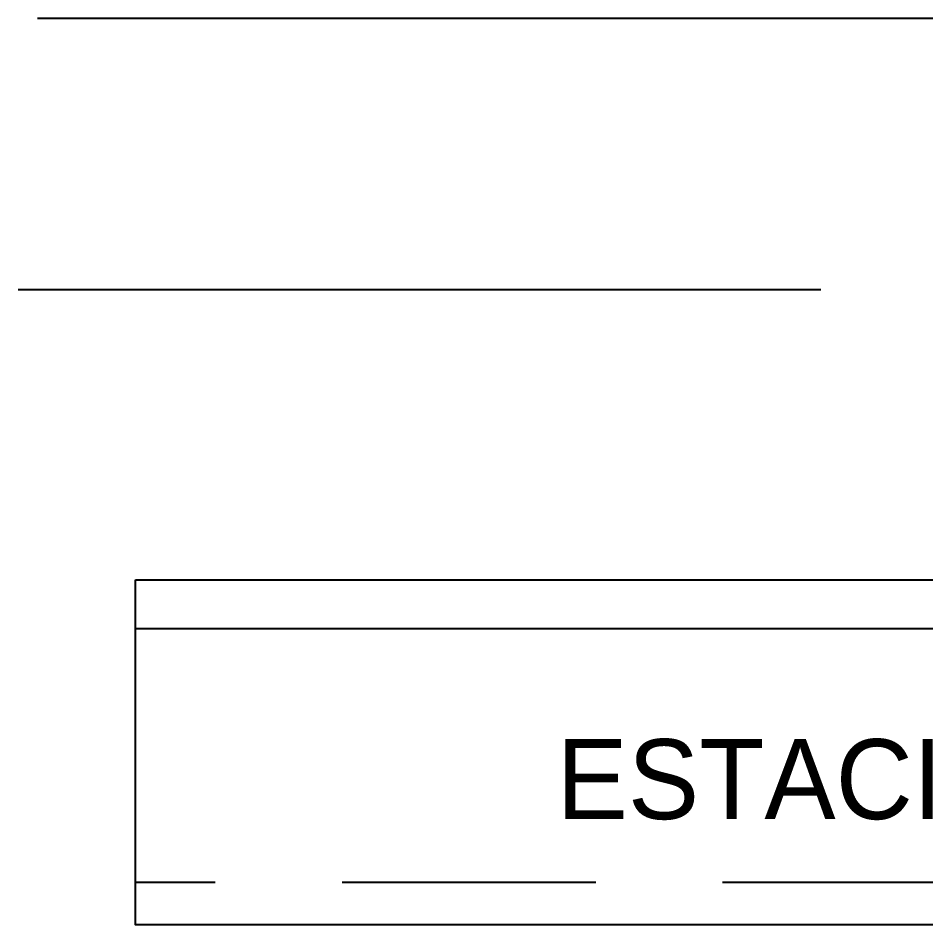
# Model space of a CAD drawing. Header units: millimetres. Extents: x 686.5 to 717.1, y 236.1 to 261.6.
# Drawn here: x 686.51 to 697.87, y 250.3 to 261.64 of the extents above; entities that cross this region are included whole.
import ezdxf

# ---------------------------------------------------------------- set-up
doc = ezdxf.new("R2010")
doc.units = ezdxf.units.MM
doc.layers.add('LETREROS', color=31, linetype='Continuous')

msp = doc.modelspace()

# ---------------------------------------------------------------- hatches: boundary and pattern name
h = msp.add_hatch()
h.set_pattern_fill('BRASS', color=1, style=0)
h.paths.add_polyline_path([(687.979, 254.614), (717.113, 254.614), (717.113, 250.297), (687.979, 250.297)])

# ---------------------------------------------------------------- linework, layer by layer
for p, q in [((686.755, 261.639), (717.14, 261.639)), ((686.512, 258.244), (696.559, 258.244))]:
    msp.add_line(p, q)
at = {"color": 1}
msp.add_lwpolyline([(687.979, 254.614), (717.113, 254.614), (717.113, 250.297), (687.979, 250.297)], close=True, dxfattribs=at)

# ---------------------------------------------------------------- texts
at = {"layer": 'LETREROS', "color": 1}
msp.add_text('ESTACIONAMENTO', height=1, dxfattribs=at).set_placement((693.252, 251.62))

doc.saveas('drawing.dxf')
